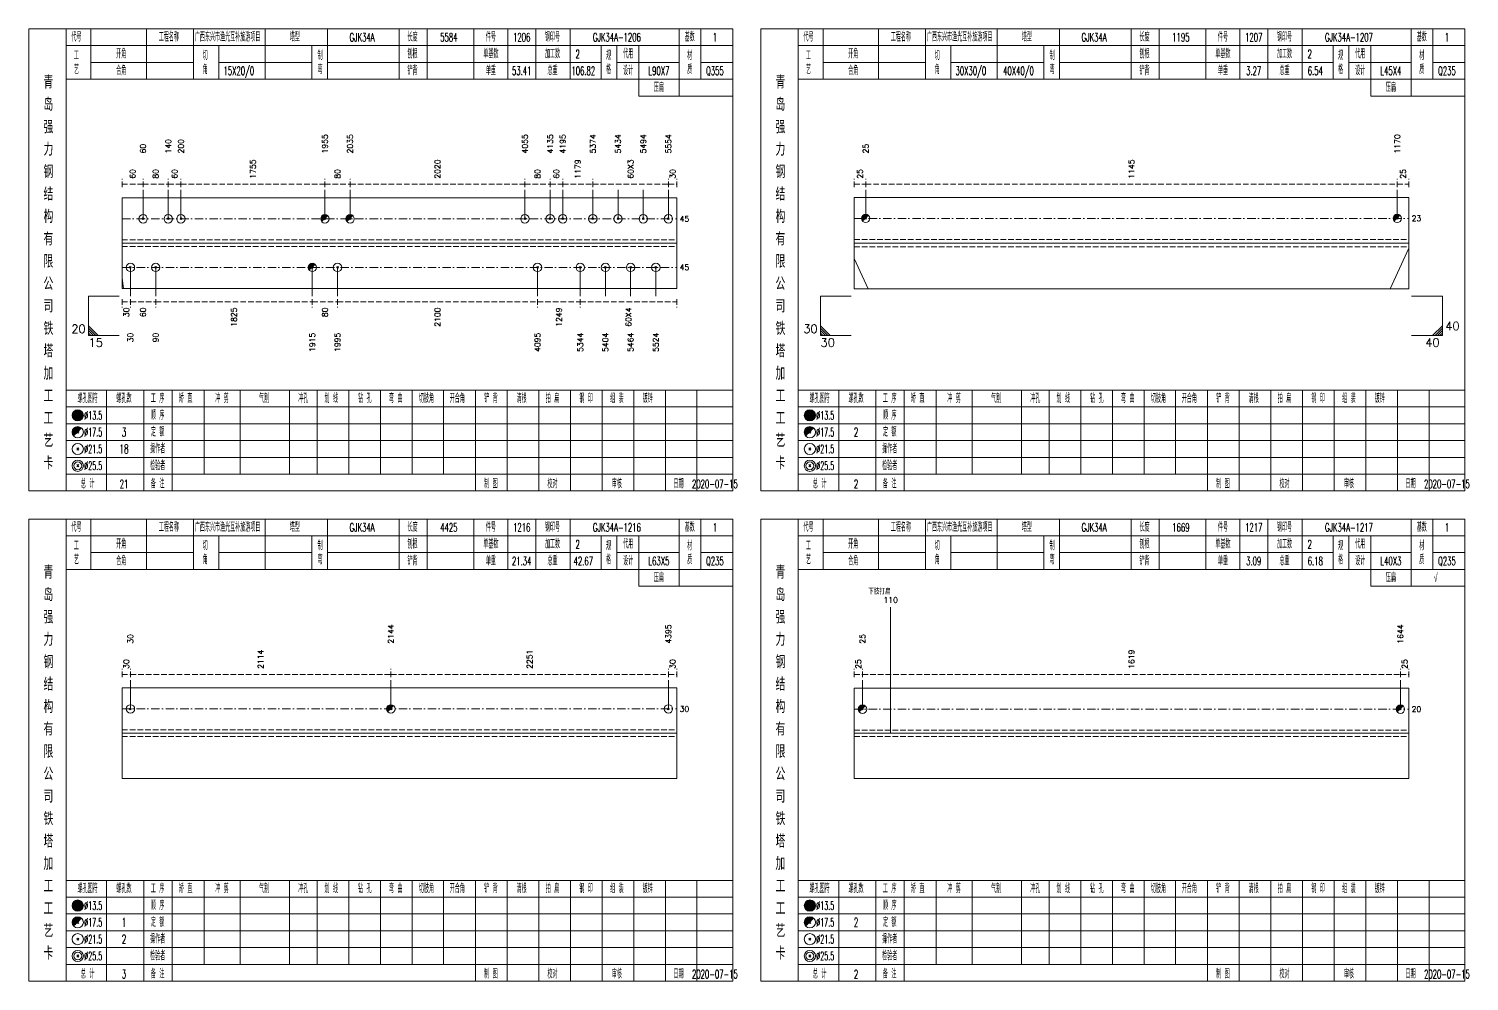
# Model space of a CAD drawing. Extents: x 0 to 2606, y -377 to 6479.
# Drawn here: x 2091 to 2606, y 1225 to 1565 of the extents above; entities that cross this region are included whole.
import ezdxf
from ezdxf.enums import TextEntityAlignment as Align

# ---------------------------------------------------------------- set-up
doc = ezdxf.new("R2010")
doc.units = 0
doc.header["$MEASUREMENT"] = 0
doc.linetypes.add('一点画线', pattern=[5.2, 3, -1, 0.2, -1])
doc.linetypes.add('虚线', pattern=[2.75, 2, -0.75])
doc.layers.get('0').update_dxf_attribs({"linetype": 'CONTINUOUS', "lineweight": 25})
for name, color, linetype, lineweight in [('1', 7, 'CONTINUOUS', 25), ('2', 7, 'CONTINUOUS', 25), ('4', 7, 'CONTINUOUS', 25)]:
    doc.layers.add(name, color=color, linetype=linetype, lineweight=lineweight)
doc.styles.get("Standard").update_dxf_attribs({"font": 'simplex.shx', "width": 0.7, "height": 3, "bigfont": 'gbhzfs.shx'})

msp = doc.modelspace()

# ---------------------------------------------------------------- linework, layer by layer
at = {"color": 8, "linetype": '虚线', "lineweight": 9}
for p, q in [((2124.5, 1508.5), (2124.5, 1511.5)), ((2124.5, 1509.5), (2132, 1509.5)), ((2132, 1508.5), (2132, 1511.5)), ((2132, 1508.5), (2132, 1511.5)), ((2132, 1509.5), (2141, 1509.5)), ((2141, 1508.5), (2141, 1511.5)), ((2141, 1508.5), (2141, 1511.5)), ((2141, 1509.5), (2145.5, 1509.5)), ((2145.5, 1508.5), (2145.5, 1511.5)), ((2145.5, 1508.5), (2145.5, 1511.5)), ((2145.5, 1509.5), (2196.94, 1509.5)), ((2196.94, 1508.5), (2196.94, 1511.5)), ((2196.94, 1508.5), (2196.94, 1511.5)), ((2196.94, 1509.5), (2205.94, 1509.5)), ((2205.94, 1508.5), (2205.94, 1511.5)), ((2205.94, 1508.5), (2205.94, 1511.5)), ((2205.94, 1509.5), (2268.36, 1509.5)), ((2268.36, 1508.5), (2268.36, 1511.5)), ((2268.36, 1508.5), (2268.36, 1511.5)), ((2268.36, 1509.5), (2277.36, 1509.5)), ((2277.36, 1508.5), (2277.36, 1511.5)), ((2277.36, 1508.5), (2277.36, 1511.5)), ((2277.36, 1509.5), (2281.86, 1509.5)), ((2281.86, 1508.5), (2281.86, 1511.5)), ((2281.86, 1508.5), (2281.86, 1511.5)), ((2281.86, 1509.5), (2292.6, 1509.5)), ((2292.6, 1508.5), (2292.6, 1511.5)), ((2292.6, 1508.5), (2292.6, 1511.5)), ((2292.6, 1509.5), (2319.6, 1509.5)), ((2319.6, 1508.5), (2319.6, 1511.5)), ((2319.6, 1508.5), (2319.6, 1511.5)), ((2319.6, 1509.5), (2322.6, 1509.5)), ((2322.6, 1508.5), (2322.6, 1511.5)), ((2385.9, 1508.5), (2385.9, 1511.5)), ((2385.9, 1509.5), (2390.04, 1509.5)), ((2390.04, 1508.5), (2390.04, 1511.5)), ((2390.04, 1508.5), (2390.04, 1511.5)), ((2390.04, 1509.5), (2579.86, 1509.5)), ((2579.86, 1508.5), (2579.86, 1511.5)), ((2579.86, 1508.5), (2579.86, 1511.5)), ((2579.86, 1509.5), (2584, 1509.5)), ((2584, 1508.5), (2584, 1511.5)), ((2124.5, 1468.5), (2124.5, 1465.5)), ((2124.5, 1467.5), (2127.5, 1467.5)), ((2127.5, 1468.5), (2127.5, 1465.5)), ((2127.5, 1468.5), (2127.5, 1465.5)), ((2127.5, 1467.5), (2136.5, 1467.5)), ((2136.5, 1468.5), (2136.5, 1465.5)), ((2136.5, 1468.5), (2136.5, 1465.5)), ((2136.5, 1467.5), (2192.44, 1467.5)), ((2192.44, 1468.5), (2192.44, 1465.5)), ((2192.44, 1468.5), (2192.44, 1465.5)), ((2192.44, 1467.5), (2201.44, 1467.5)), ((2201.44, 1468.5), (2201.44, 1465.5)), ((2201.44, 1468.5), (2201.44, 1465.5)), ((2201.44, 1467.5), (2272.86, 1467.5)), ((2272.86, 1468.5), (2272.86, 1465.5)), ((2272.86, 1468.5), (2272.86, 1465.5)), ((2272.86, 1467.5), (2288.1, 1467.5)), ((2288.1, 1468.5), (2288.1, 1465.5)), ((2288.1, 1468.5), (2288.1, 1465.5)), ((2288.1, 1467.5), (2322.6, 1467.5)), ((2322.6, 1468.5), (2322.6, 1465.5)), ((2124.5, 1333.5), (2124.5, 1336.5)), ((2124.5, 1334.5), (2127.5, 1334.5)), ((2127.5, 1333.5), (2127.5, 1336.5)), ((2127.5, 1333.5), (2127.5, 1336.5)), ((2127.5, 1334.5), (2220.48, 1334.5)), ((2220.48, 1333.5), (2220.48, 1336.5)), ((2220.48, 1333.5), (2220.48, 1336.5)), ((2220.48, 1334.5), (2319.6, 1334.5)), ((2319.6, 1333.5), (2319.6, 1336.5)), ((2319.6, 1333.5), (2319.6, 1336.5)), ((2319.6, 1334.5), (2322.6, 1334.5)), ((2322.6, 1333.5), (2322.6, 1336.5)), ((2385.9, 1333.5), (2385.9, 1336.5)), ((2385.9, 1334.5), (2388.9, 1334.5)), ((2388.9, 1333.5), (2388.9, 1336.5)), ((2388.9, 1333.5), (2388.9, 1336.5)), ((2388.9, 1334.5), (2581, 1334.5)), ((2581, 1333.5), (2581, 1336.5)), ((2581, 1333.5), (2581, 1336.5)), ((2581, 1334.5), (2584, 1334.5)), ((2584, 1333.5), (2584, 1336.5))]:
    msp.add_line(p, q, dxfattribs=at)
at = {"color": 7, "linetype": 'Continuous', "lineweight": 13}
for p, q in [((2132, 1497.17), (2132, 1507.5)), ((2141, 1497.17), (2141, 1507.5)), ((2145.5, 1497.17), (2145.5, 1507.5)), ((2196.94, 1497.17), (2196.94, 1507.5)), ((2205.94, 1497.17), (2205.94, 1507.5)), ((2268.36, 1497.17), (2268.36, 1507.5)), ((2277.36, 1497.17), (2277.36, 1507.5)), ((2281.86, 1497.17), (2281.86, 1507.5)), ((2292.6, 1497.17), (2292.6, 1507.5)), ((2301.6, 1497.17), (2301.6, 1507.5)), ((2310.6, 1497.17), (2310.6, 1507.5)), ((2319.6, 1497.17), (2319.6, 1507.5)), ((2390.04, 1497.33), (2390.04, 1507.5)), ((2579.86, 1497.33), (2579.86, 1507.5)), ((2131.7, 1496.87), (2132.3, 1497.47)), ((2132.3, 1496.87), (2131.7, 1497.47)), ((2140.7, 1496.87), (2141.3, 1497.47)), ((2141.3, 1496.87), (2140.7, 1497.47)), ((2145.2, 1496.87), (2145.8, 1497.47)), ((2145.8, 1496.87), (2145.2, 1497.47)), ((2268.06, 1496.87), (2268.66, 1497.47)), ((2268.66, 1496.87), (2268.06, 1497.47)), ((2277.06, 1496.87), (2277.66, 1497.47)), ((2277.66, 1496.87), (2277.06, 1497.47)), ((2281.56, 1496.87), (2282.16, 1497.47)), ((2282.16, 1496.87), (2281.56, 1497.47)), ((2292.3, 1496.87), (2292.9, 1497.47)), ((2292.9, 1496.87), (2292.3, 1497.47)), ((2301.3, 1496.87), (2301.9, 1497.47)), ((2301.9, 1496.87), (2301.3, 1497.47)), ((2310.3, 1496.87), (2310.9, 1497.47)), ((2310.9, 1496.87), (2310.3, 1497.47)), ((2319.3, 1496.87), (2319.9, 1497.47)), ((2319.9, 1496.87), (2319.3, 1497.47)), ((2584, 1486.69), (2577.37, 1472.17)), ((2385.9, 1483.06), (2390.87, 1472.17)), ((2127.5, 1479.83), (2127.5, 1469.5)), ((2136.5, 1479.83), (2136.5, 1469.5)), ((2192.44, 1479.83), (2192.44, 1469.5)), ((2201.44, 1479.83), (2201.44, 1469.5)), ((2272.86, 1479.83), (2272.86, 1469.5)), ((2288.1, 1479.83), (2288.1, 1469.5)), ((2297.1, 1479.83), (2297.1, 1469.5)), ((2306.1, 1479.83), (2306.1, 1469.5)), ((2315.1, 1479.83), (2315.1, 1469.5)), ((2124.5, 1475.93), (2125.03, 1472.33)), ((2112.5, 1469.5), (2123.5, 1469.5)), ((2112.5, 1469.5), (2112.5, 1455.5)), ((2373.9, 1469.5), (2384.9, 1469.5)), ((2373.9, 1469.5), (2373.9, 1455.5)), ((2596, 1469.5), (2585, 1469.5)), ((2596, 1469.5), (2596, 1455.5)), ((2116, 1455.5), (2112.5, 1459)), ((2115.12, 1455.5), (2112.5, 1458.12)), ((2114.25, 1455.5), (2112.5, 1457.25)), ((2113.38, 1455.5), (2112.5, 1456.38)), ((2377.4, 1455.5), (2373.9, 1459)), ((2376.53, 1455.5), (2373.9, 1458.12)), ((2375.65, 1455.5), (2373.9, 1457.25)), ((2374.78, 1455.5), (2373.9, 1456.38)), ((2592.5, 1455.5), (2596, 1459)), ((2593.38, 1455.5), (2596, 1458.12)), ((2594.25, 1455.5), (2596, 1457.25)), ((2595.12, 1455.5), (2596, 1456.38)), ((2112.5, 1455.5), (2123.5, 1455.5)), ((2373.9, 1455.5), (2384.9, 1455.5)), ((2596, 1455.5), (2585, 1455.5)), ((2127.5, 1322.19), (2127.5, 1332.5)), ((2220.48, 1322.19), (2220.48, 1332.5)), ((2319.6, 1322.19), (2319.6, 1332.5)), ((2388.9, 1322.12), (2388.9, 1332.5)), ((2581, 1322.12), (2581, 1332.5)), ((2127.2, 1321.89), (2127.8, 1322.49)), ((2127.8, 1321.89), (2127.2, 1322.49)), ((2319.3, 1321.89), (2319.9, 1322.49)), ((2319.9, 1321.89), (2319.3, 1322.49))]:
    msp.add_line(p, q, dxfattribs=at)
at = {"color": 7, "linetype": 'Continuous', "lineweight": 18}
for p, q in [((2124.5, 1504.67), (2124.5, 1472.33)), ((2124.5, 1504.67), (2322.6, 1504.67)), ((2322.6, 1504.67), (2322.6, 1472.33)), ((2385.9, 1504.83), (2385.9, 1472.17)), ((2385.9, 1504.83), (2584, 1504.83)), ((2584, 1504.83), (2584, 1472.17)), ((2124.5, 1488.5), (2322.6, 1488.5)), ((2385.9, 1488.5), (2584, 1488.5)), ((2124.5, 1329.69), (2124.5, 1297.31)), ((2124.5, 1329.69), (2322.6, 1329.69)), ((2322.6, 1329.69), (2322.6, 1297.31)), ((2385.9, 1329.62), (2385.9, 1297.38)), ((2385.9, 1329.62), (2584, 1329.62)), ((2584, 1329.62), (2584, 1297.38)), ((2124.5, 1313.5), (2322.6, 1313.5)), ((2385.9, 1313.5), (2584, 1313.5))]:
    msp.add_line(p, q, dxfattribs=at)
at = {"color": 3, "linetype": '一点画线', "lineweight": 13}
for p, q in [((2124.5, 1497.17), (2322.6, 1497.17)), ((2385.9, 1497.33), (2584, 1497.33)), ((2124.5, 1479.83), (2322.6, 1479.83)), ((2124.5, 1322.19), (2322.6, 1322.19)), ((2385.9, 1322.12), (2584, 1322.12))]:
    msp.add_line(p, q, dxfattribs=at)
at = {"color": 7, "linetype": 'Continuous', "lineweight": 0}
for p, q in [((2196.64, 1496.87), (2197.24, 1497.47)), ((2196.64, 1497.47), (2197.24, 1496.87)), ((2205.64, 1496.87), (2206.24, 1497.47)), ((2205.64, 1497.47), (2206.24, 1496.87)), ((2389.74, 1497.03), (2390.34, 1497.63)), ((2389.74, 1497.63), (2390.34, 1497.03)), ((2579.56, 1497.03), (2580.16, 1497.63)), ((2579.56, 1497.63), (2580.16, 1497.03)), ((2220.18, 1321.89), (2220.78, 1322.49)), ((2220.18, 1322.49), (2220.78, 1321.89)), ((2388.6, 1321.83), (2389.2, 1322.42)), ((2388.6, 1322.42), (2389.2, 1321.83)), ((2580.7, 1321.83), (2581.3, 1322.42)), ((2580.7, 1322.42), (2581.3, 1321.83))]:
    msp.add_line(p, q, dxfattribs=at)
at = {"color": 1, "linetype": '虚线', "lineweight": 18}
for p, q in [((2124.5, 1489.67), (2322.6, 1489.67)), ((2124.5, 1487.33), (2322.6, 1487.33)), ((2385.9, 1489.83), (2584, 1489.83)), ((2385.9, 1487.17), (2584, 1487.17)), ((2124.5, 1314.69), (2322.6, 1314.69)), ((2124.5, 1312.31), (2322.6, 1312.31)), ((2385.9, 1314.62), (2584, 1314.62)), ((2385.9, 1312.38), (2584, 1312.38))]:
    msp.add_line(p, q, dxfattribs=at)
at = {"color": 7, "linetype": 'Continuous', "lineweight": 13}
for centre in [(2132, 1497.17), (2141, 1497.17), (2145.5, 1497.17), (2196.94, 1497.17), (2205.94, 1497.17), (2268.36, 1497.17), (2277.36, 1497.17), (2281.86, 1497.17), (2292.6, 1497.17), (2301.6, 1497.17), (2310.6, 1497.17), (2319.6, 1497.17), (2390.04, 1497.33), (2579.86, 1497.33), (2127.5, 1322.19), (2220.48, 1322.19), (2319.6, 1322.19), (2388.9, 1322.12), (2581, 1322.12)]:
    msp.add_circle(centre, 1.5, dxfattribs=at)
for centre, radius in [((2196.94, 1497.17), 1.35), ((2196.94, 1497.17), 1.2), ((2196.94, 1497.17), 1.05), ((2196.94, 1497.17), 0.9), ((2196.94, 1497.17), 0.75), ((2196.94, 1497.17), 0.6), ((2196.94, 1497.17), 0.45), ((2196.94, 1497.17), 0.3), ((2196.94, 1497.17), 0.15), ((2205.94, 1497.17), 1.35), ((2205.94, 1497.17), 1.2), ((2205.94, 1497.17), 1.05), ((2205.94, 1497.17), 0.9), ((2205.94, 1497.17), 0.75), ((2205.94, 1497.17), 0.6), ((2205.94, 1497.17), 0.45), ((2205.94, 1497.17), 0.3), ((2205.94, 1497.17), 0.15), ((2390.04, 1497.33), 1.35), ((2390.04, 1497.33), 1.2), ((2390.04, 1497.33), 1.05), ((2390.04, 1497.33), 0.9), ((2390.04, 1497.33), 0.75), ((2390.04, 1497.33), 0.6), ((2390.04, 1497.33), 0.45), ((2390.04, 1497.33), 0.3), ((2390.04, 1497.33), 0.15), ((2579.86, 1497.33), 1.35), ((2579.86, 1497.33), 1.2), ((2579.86, 1497.33), 1.05), ((2579.86, 1497.33), 0.9), ((2579.86, 1497.33), 0.75), ((2579.86, 1497.33), 0.6), ((2579.86, 1497.33), 0.45), ((2579.86, 1497.33), 0.3), ((2579.86, 1497.33), 0.15), ((2220.48, 1322.19), 1.35), ((2220.48, 1322.19), 1.2), ((2220.48, 1322.19), 1.05), ((2220.48, 1322.19), 0.9), ((2220.48, 1322.19), 0.75), ((2220.48, 1322.19), 0.6), ((2220.48, 1322.19), 0.45), ((2220.48, 1322.19), 0.3), ((2220.48, 1322.19), 0.15), ((2388.9, 1322.12), 1.35), ((2388.9, 1322.12), 1.2), ((2388.9, 1322.12), 1.05), ((2388.9, 1322.12), 0.9), ((2388.9, 1322.12), 0.75), ((2388.9, 1322.12), 0.6), ((2388.9, 1322.12), 0.45), ((2388.9, 1322.12), 0.3), ((2388.9, 1322.12), 0.15), ((2581, 1322.12), 1.35), ((2581, 1322.12), 1.2), ((2581, 1322.12), 1.05), ((2581, 1322.12), 0.9), ((2581, 1322.12), 0.75), ((2581, 1322.12), 0.6), ((2581, 1322.12), 0.45), ((2581, 1322.12), 0.3), ((2581, 1322.12), 0.15)]:
    msp.add_arc(centre, radius, 45, 225, dxfattribs=at)
at = {"layer": '1', "color": 7, "linetype": 'Continuous', "lineweight": 13}
for p, q in [((2127.2, 1479.53), (2127.8, 1480.13)), ((2127.8, 1479.53), (2127.2, 1480.13)), ((2136.2, 1479.53), (2136.8, 1480.13)), ((2136.8, 1479.53), (2136.2, 1480.13)), ((2201.14, 1479.53), (2201.74, 1480.13)), ((2201.74, 1479.53), (2201.14, 1480.13)), ((2272.56, 1479.53), (2273.16, 1480.13)), ((2273.16, 1479.53), (2272.56, 1480.13)), ((2287.8, 1479.53), (2288.4, 1480.13)), ((2288.4, 1479.53), (2287.8, 1480.13)), ((2296.8, 1479.53), (2297.4, 1480.13)), ((2297.4, 1479.53), (2296.8, 1480.13)), ((2305.8, 1479.53), (2306.4, 1480.13)), ((2306.4, 1479.53), (2305.8, 1480.13)), ((2314.8, 1479.53), (2315.4, 1480.13)), ((2315.4, 1479.53), (2314.8, 1480.13))]:
    msp.add_line(p, q, dxfattribs=at)
at = {"layer": '1', "color": 7, "linetype": 'Continuous', "lineweight": 0}
for p, q in [((2192.14, 1479.53), (2192.74, 1480.13)), ((2192.14, 1480.13), (2192.74, 1479.53))]:
    msp.add_line(p, q, dxfattribs=at)
at = {"layer": '1', "color": 7, "linetype": 'Continuous', "lineweight": 18}
for p, q in [((2124.5, 1472.33), (2322.6, 1472.33)), ((2385.9, 1472.17), (2584, 1472.17)), ((2124.5, 1297.31), (2322.6, 1297.31)), ((2385.9, 1297.38), (2584, 1297.38))]:
    msp.add_line(p, q, dxfattribs=at)
at = {"layer": '1', "color": 7, "linetype": 'Continuous', "lineweight": 13}
for centre in [(2127.5, 1479.83), (2136.5, 1479.83), (2192.44, 1479.83), (2201.44, 1479.83), (2272.86, 1479.83), (2288.1, 1479.83), (2297.1, 1479.83), (2306.1, 1479.83), (2315.1, 1479.83)]:
    msp.add_circle(centre, 1.5, dxfattribs=at)
for radius in [1.35, 1.2, 1.05, 0.9, 0.75, 0.6, 0.45, 0.3, 0.15]:
    msp.add_arc((2192.44, 1479.83), radius, 45, 225, dxfattribs=at)
at = {"layer": '2', "color": 7, "linetype": 'Continuous', "lineweight": 13}
msp.add_line((2398.96, 1313.5), (2398.96, 1358.5), dxfattribs=at)
at = {"layer": '4', "color": 1, "linetype": 'Continuous', "lineweight": 18}
for p, q in [((2104.5, 1400), (2104.5, 1565)), ((2113.4, 1547), (2113.4, 1565)), ((2133.2, 1547), (2133.2, 1565)), ((2150, 1547), (2150, 1565)), ((2175.6, 1547), (2175.6, 1565)), ((2197.9, 1547), (2197.9, 1565)), ((2223.4, 1547), (2223.4, 1565)), ((2233.4, 1547), (2233.4, 1565)), ((2250.1, 1547), (2250.1, 1565)), ((2262.3, 1547), (2262.3, 1565)), ((2272.3, 1547), (2272.3, 1565)), ((2284.5, 1547), (2284.5, 1565)), ((2323.4, 1541), (2323.4, 1565)), ((2331.2, 1547), (2331.2, 1565)), ((2365.9, 1400), (2365.9, 1565)), ((2374.8, 1547), (2374.8, 1565)), ((2394.6, 1547), (2394.6, 1565)), ((2411.4, 1547), (2411.4, 1565)), ((2437, 1547), (2437, 1565)), ((2459.3, 1547), (2459.3, 1565)), ((2484.8, 1547), (2484.8, 1565)), ((2494.8, 1547), (2494.8, 1565)), ((2511.5, 1547), (2511.5, 1565)), ((2523.7, 1547), (2523.7, 1565)), ((2533.7, 1547), (2533.7, 1565)), ((2545.9, 1547), (2545.9, 1565)), ((2584.8, 1541), (2584.8, 1565)), ((2592.6, 1547), (2592.6, 1565)), ((2104.5, 1559), (2342.6, 1559)), ((2159, 1547), (2159, 1559)), ((2192.3, 1547), (2192.3, 1559)), ((2295.6, 1547), (2295.6, 1559)), ((2301.2, 1547), (2301.2, 1559)), ((2309, 1541), (2309, 1559)), ((2365.9, 1559), (2604, 1559)), ((2420.4, 1547), (2420.4, 1559)), ((2453.7, 1547), (2453.7, 1559)), ((2557, 1547), (2557, 1559)), ((2562.6, 1547), (2562.6, 1559)), ((2570.4, 1541), (2570.4, 1559)), ((2113.4, 1553), (2150, 1553)), ((2159, 1553), (2192.3, 1553)), ((2197.9, 1553), (2295.6, 1553)), ((2301.2, 1553), (2323.4, 1553)), ((2331.2, 1553), (2342.6, 1553)), ((2374.8, 1553), (2411.4, 1553)), ((2420.4, 1553), (2453.7, 1553)), ((2459.3, 1553), (2557, 1553)), ((2562.6, 1553), (2584.8, 1553)), ((2592.6, 1553), (2604, 1553)), ((2104.5, 1547), (2342.6, 1547)), ((2365.9, 1547), (2604, 1547)), ((2309, 1541), (2342.6, 1541)), ((2570.4, 1541), (2604, 1541)), ((2104.5, 1436), (2342.6, 1436)), ((2119, 1400), (2119, 1436)), ((2132.3, 1400), (2132.3, 1436)), ((2142.4, 1400), (2142.4, 1436)), ((2153.8, 1406), (2153.8, 1436)), ((2166.7, 1406), (2166.7, 1436)), ((2184.3, 1406), (2184.3, 1436)), ((2194.2, 1406), (2194.2, 1436)), ((2205.5, 1406), (2205.5, 1436)), ((2216.8, 1406), (2216.8, 1436)), ((2228.1, 1406), (2228.1, 1436)), ((2239.3, 1406), (2239.3, 1436)), ((2250.7, 1406), (2250.7, 1436)), ((2262, 1406), (2262, 1436)), ((2273.3, 1406), (2273.3, 1436)), ((2284.6, 1406), (2284.6, 1436)), ((2295.9, 1406), (2295.9, 1436)), ((2307.2, 1406), (2307.2, 1436)), ((2318.5, 1406), (2318.5, 1436)), ((2329.8, 1406), (2329.8, 1436)), ((2365.9, 1436), (2604, 1436)), ((2380.4, 1400), (2380.4, 1436)), ((2393.7, 1400), (2393.7, 1436)), ((2403.8, 1400), (2403.8, 1436)), ((2415.2, 1406), (2415.2, 1436)), ((2428.1, 1406), (2428.1, 1436)), ((2445.7, 1406), (2445.7, 1436)), ((2455.6, 1406), (2455.6, 1436)), ((2466.9, 1406), (2466.9, 1436)), ((2478.2, 1406), (2478.2, 1436)), ((2489.5, 1406), (2489.5, 1436)), ((2500.7, 1406), (2500.7, 1436)), ((2512.1, 1406), (2512.1, 1436)), ((2523.4, 1406), (2523.4, 1436)), ((2534.7, 1406), (2534.7, 1436)), ((2546, 1406), (2546, 1436)), ((2557.3, 1406), (2557.3, 1436)), ((2568.6, 1406), (2568.6, 1436)), ((2579.9, 1406), (2579.9, 1436)), ((2591.2, 1406), (2591.2, 1436)), ((2104.5, 1430), (2342.6, 1430)), ((2365.9, 1430), (2604, 1430)), ((2104.5, 1424), (2342.6, 1424)), ((2365.9, 1424), (2604, 1424)), ((2104.5, 1418), (2342.6, 1418)), ((2365.9, 1418), (2604, 1418)), ((2104.5, 1412), (2342.6, 1412)), ((2365.9, 1412), (2604, 1412)), ((2104.5, 1406), (2342.6, 1406)), ((2250.7, 1400), (2250.7, 1406)), ((2262, 1400), (2262, 1406)), ((2273.3, 1400), (2273.3, 1406)), ((2284.6, 1400), (2284.6, 1406)), ((2295.9, 1400), (2295.9, 1406)), ((2307.2, 1400), (2307.2, 1406)), ((2318.5, 1400), (2318.5, 1406)), ((2329.8, 1400), (2329.8, 1406)), ((2365.9, 1406), (2604, 1406)), ((2512.1, 1400), (2512.1, 1406)), ((2523.4, 1400), (2523.4, 1406)), ((2534.7, 1400), (2534.7, 1406)), ((2546, 1400), (2546, 1406)), ((2557.3, 1400), (2557.3, 1406)), ((2568.6, 1400), (2568.6, 1406)), ((2579.9, 1400), (2579.9, 1406)), ((2591.2, 1400), (2591.2, 1406)), ((2104.5, 1225), (2104.5, 1390)), ((2113.4, 1372), (2113.4, 1390)), ((2133.2, 1372), (2133.2, 1390)), ((2150, 1372), (2150, 1390)), ((2175.6, 1372), (2175.6, 1390)), ((2197.9, 1372), (2197.9, 1390)), ((2223.4, 1372), (2223.4, 1390)), ((2233.4, 1372), (2233.4, 1390)), ((2250.1, 1372), (2250.1, 1390)), ((2262.3, 1372), (2262.3, 1390)), ((2272.3, 1372), (2272.3, 1390)), ((2284.5, 1372), (2284.5, 1390)), ((2323.4, 1366), (2323.4, 1390)), ((2331.2, 1372), (2331.2, 1390)), ((2365.9, 1225), (2365.9, 1390)), ((2374.8, 1372), (2374.8, 1390)), ((2394.6, 1372), (2394.6, 1390)), ((2411.4, 1372), (2411.4, 1390)), ((2437, 1372), (2437, 1390)), ((2459.3, 1372), (2459.3, 1390)), ((2484.8, 1372), (2484.8, 1390)), ((2494.8, 1372), (2494.8, 1390)), ((2511.5, 1372), (2511.5, 1390)), ((2523.7, 1372), (2523.7, 1390)), ((2533.7, 1372), (2533.7, 1390)), ((2545.9, 1372), (2545.9, 1390)), ((2584.8, 1366), (2584.8, 1390)), ((2592.6, 1372), (2592.6, 1390)), ((2104.5, 1384), (2342.6, 1384)), ((2159, 1372), (2159, 1384)), ((2192.3, 1372), (2192.3, 1384)), ((2295.6, 1372), (2295.6, 1384)), ((2301.2, 1372), (2301.2, 1384)), ((2309, 1366), (2309, 1384)), ((2365.9, 1384), (2604, 1384)), ((2420.4, 1372), (2420.4, 1384)), ((2453.7, 1372), (2453.7, 1384)), ((2557, 1372), (2557, 1384)), ((2562.6, 1372), (2562.6, 1384)), ((2570.4, 1366), (2570.4, 1384)), ((2113.4, 1378), (2150, 1378)), ((2159, 1378), (2192.3, 1378)), ((2197.9, 1378), (2295.6, 1378)), ((2301.2, 1378), (2323.4, 1378)), ((2331.2, 1378), (2342.6, 1378)), ((2374.8, 1378), (2411.4, 1378)), ((2420.4, 1378), (2453.7, 1378)), ((2459.3, 1378), (2557, 1378)), ((2562.6, 1378), (2584.8, 1378)), ((2592.6, 1378), (2604, 1378)), ((2104.5, 1372), (2342.6, 1372)), ((2365.9, 1372), (2604, 1372)), ((2309, 1366), (2342.6, 1366)), ((2570.4, 1366), (2604, 1366)), ((2104.5, 1261), (2342.6, 1261)), ((2119, 1225), (2119, 1261)), ((2132.3, 1225), (2132.3, 1261)), ((2142.4, 1225), (2142.4, 1261)), ((2153.8, 1231), (2153.8, 1261)), ((2166.7, 1231), (2166.7, 1261)), ((2184.3, 1231), (2184.3, 1261)), ((2194.2, 1231), (2194.2, 1261)), ((2205.5, 1231), (2205.5, 1261)), ((2216.8, 1231), (2216.8, 1261)), ((2228.1, 1231), (2228.1, 1261)), ((2239.3, 1231), (2239.3, 1261)), ((2250.7, 1231), (2250.7, 1261)), ((2262, 1231), (2262, 1261)), ((2273.3, 1231), (2273.3, 1261)), ((2284.6, 1231), (2284.6, 1261)), ((2295.9, 1231), (2295.9, 1261)), ((2307.2, 1231), (2307.2, 1261)), ((2318.5, 1231), (2318.5, 1261)), ((2329.8, 1231), (2329.8, 1261)), ((2365.9, 1261), (2604, 1261)), ((2380.4, 1225), (2380.4, 1261)), ((2393.7, 1225), (2393.7, 1261)), ((2403.8, 1225), (2403.8, 1261)), ((2415.2, 1231), (2415.2, 1261)), ((2428.1, 1231), (2428.1, 1261)), ((2445.7, 1231), (2445.7, 1261)), ((2455.6, 1231), (2455.6, 1261)), ((2466.9, 1231), (2466.9, 1261)), ((2478.2, 1231), (2478.2, 1261)), ((2489.5, 1231), (2489.5, 1261)), ((2500.7, 1231), (2500.7, 1261)), ((2512.1, 1231), (2512.1, 1261)), ((2523.4, 1231), (2523.4, 1261)), ((2534.7, 1231), (2534.7, 1261)), ((2546, 1231), (2546, 1261)), ((2557.3, 1231), (2557.3, 1261)), ((2568.6, 1231), (2568.6, 1261)), ((2579.9, 1231), (2579.9, 1261)), ((2591.2, 1231), (2591.2, 1261)), ((2104.5, 1255), (2342.6, 1255)), ((2365.9, 1255), (2604, 1255)), ((2104.5, 1249), (2342.6, 1249)), ((2365.9, 1249), (2604, 1249)), ((2104.5, 1243), (2342.6, 1243)), ((2365.9, 1243), (2604, 1243)), ((2104.5, 1237), (2342.6, 1237)), ((2365.9, 1237), (2604, 1237)), ((2104.5, 1231), (2342.6, 1231)), ((2250.7, 1225), (2250.7, 1231)), ((2262, 1225), (2262, 1231)), ((2273.3, 1225), (2273.3, 1231)), ((2284.6, 1225), (2284.6, 1231)), ((2295.9, 1225), (2295.9, 1231)), ((2307.2, 1225), (2307.2, 1231)), ((2318.5, 1225), (2318.5, 1231)), ((2329.8, 1225), (2329.8, 1231)), ((2365.9, 1231), (2604, 1231)), ((2512.1, 1225), (2512.1, 1231)), ((2523.4, 1225), (2523.4, 1231)), ((2534.7, 1225), (2534.7, 1231)), ((2546, 1225), (2546, 1231)), ((2557.3, 1225), (2557.3, 1231)), ((2568.6, 1225), (2568.6, 1231)), ((2579.9, 1225), (2579.9, 1231)), ((2591.2, 1225), (2591.2, 1231))]:
    msp.add_line(p, q, dxfattribs=at)
at = {"layer": '4', "color": 7, "linetype": 'Continuous', "lineweight": 13}
for p, q in [((2108.5, 1426.8), (2108.9, 1427.2)), ((2108.9, 1426.8), (2108.5, 1427.2)), ((2369.9, 1426.8), (2370.3, 1427.2)), ((2370.3, 1426.8), (2369.9, 1427.2)), ((2108.3, 1414.6), (2109.1, 1415.4)), ((2109.1, 1414.6), (2108.3, 1415.4)), ((2369.7, 1414.6), (2370.5, 1415.4)), ((2370.5, 1414.6), (2369.7, 1415.4)), ((2108.3, 1408.6), (2109.1, 1409.4)), ((2109.1, 1408.6), (2108.3, 1409.4)), ((2369.7, 1408.6), (2370.5, 1409.4)), ((2370.5, 1408.6), (2369.7, 1409.4)), ((2108.5, 1251.8), (2108.9, 1252.2)), ((2108.9, 1251.8), (2108.5, 1252.2)), ((2369.9, 1251.8), (2370.3, 1252.2)), ((2370.3, 1251.8), (2369.9, 1252.2)), ((2108.3, 1239.6), (2109.1, 1240.4)), ((2109.1, 1239.6), (2108.3, 1240.4)), ((2369.7, 1239.6), (2370.5, 1240.4)), ((2370.5, 1239.6), (2369.7, 1240.4)), ((2108.3, 1233.6), (2109.1, 1234.4)), ((2109.1, 1233.6), (2108.3, 1234.4)), ((2369.7, 1233.6), (2370.5, 1234.4)), ((2370.5, 1233.6), (2369.7, 1234.4))]:
    msp.add_line(p, q, dxfattribs=at)
at = {"layer": '4', "color": 7, "linetype": 'Continuous', "lineweight": 0}
for p, q in [((2108.3, 1420.6), (2109.1, 1421.4)), ((2108.3, 1421.4), (2109.1, 1420.6)), ((2369.7, 1420.6), (2370.5, 1421.4)), ((2369.7, 1421.4), (2370.5, 1420.6)), ((2108.3, 1245.6), (2109.1, 1246.4)), ((2108.3, 1246.4), (2109.1, 1245.6)), ((2369.7, 1245.6), (2370.5, 1246.4)), ((2369.7, 1246.4), (2370.5, 1245.6))]:
    msp.add_line(p, q, dxfattribs=at)
at = {"layer": '4', "color": 1, "linetype": 'Continuous', "lineweight": 18}
for points in [[(2091.2, 1565), (2091.2, 1400), (2342.6, 1400), (2342.6, 1565)], [(2352.6, 1565), (2352.6, 1400), (2604, 1400), (2604, 1565)], [(2091.2, 1390), (2091.2, 1225), (2342.6, 1225), (2342.6, 1390)], [(2352.6, 1390), (2352.6, 1225), (2604, 1225), (2604, 1390)]]:
    msp.add_lwpolyline(points, close=True, dxfattribs=at)
at = {"layer": '4', "color": 7, "linetype": 'Continuous', "lineweight": 13}
for centre, radius in [((2108.7, 1427), 2), ((2108.7, 1427), 1.8), ((2108.7, 1427), 1.6), ((2108.7, 1427), 1.4), ((2108.7, 1427), 1.2), ((2108.7, 1427), 1), ((2108.7, 1427), 0.8), ((2108.7, 1427), 0.6), ((2108.7, 1427), 0.4), ((2108.7, 1427), 0.2), ((2370.1, 1427), 2), ((2370.1, 1427), 1.8), ((2370.1, 1427), 1.6), ((2370.1, 1427), 1.4), ((2370.1, 1427), 1.2), ((2370.1, 1427), 1), ((2370.1, 1427), 0.8), ((2370.1, 1427), 0.6), ((2370.1, 1427), 0.4), ((2370.1, 1427), 0.2), ((2108.7, 1421), 2), ((2370.1, 1421), 2), ((2108.7, 1415), 2), ((2370.1, 1415), 2), ((2108.7, 1409), 2), ((2108.7, 1409), 1.4), ((2370.1, 1409), 2), ((2370.1, 1409), 1.4), ((2108.7, 1252), 2), ((2108.7, 1252), 1.8), ((2108.7, 1252), 1.6), ((2108.7, 1252), 1.4), ((2108.7, 1252), 1.2), ((2108.7, 1252), 1), ((2108.7, 1252), 0.8), ((2108.7, 1252), 0.6), ((2108.7, 1252), 0.4), ((2108.7, 1252), 0.2), ((2370.1, 1252), 2), ((2370.1, 1252), 1.8), ((2370.1, 1252), 1.6), ((2370.1, 1252), 1.4), ((2370.1, 1252), 1.2), ((2370.1, 1252), 1), ((2370.1, 1252), 0.8), ((2370.1, 1252), 0.6), ((2370.1, 1252), 0.4), ((2370.1, 1252), 0.2), ((2108.7, 1246), 2), ((2370.1, 1246), 2), ((2108.7, 1240), 2), ((2370.1, 1240), 2), ((2108.7, 1234), 2), ((2108.7, 1234), 1.4), ((2370.1, 1234), 2), ((2370.1, 1234), 1.4)]:
    msp.add_circle(centre, radius, dxfattribs=at)
for centre, radius in [((2108.7, 1421), 1.8), ((2108.7, 1421), 1.6), ((2108.7, 1421), 1.4), ((2108.7, 1421), 1.2), ((2108.7, 1421), 1), ((2108.7, 1421), 0.8), ((2108.7, 1421), 0.6), ((2108.7, 1421), 0.4), ((2108.7, 1421), 0.2), ((2370.1, 1421), 1.8), ((2370.1, 1421), 1.6), ((2370.1, 1421), 1.4), ((2370.1, 1421), 1.2), ((2370.1, 1421), 1), ((2370.1, 1421), 0.8), ((2370.1, 1421), 0.6), ((2370.1, 1421), 0.4), ((2370.1, 1421), 0.2), ((2108.7, 1246), 1.8), ((2108.7, 1246), 1.6), ((2108.7, 1246), 1.4), ((2108.7, 1246), 1.2), ((2108.7, 1246), 1), ((2108.7, 1246), 0.8), ((2108.7, 1246), 0.6), ((2108.7, 1246), 0.4), ((2108.7, 1246), 0.2), ((2370.1, 1246), 1.8), ((2370.1, 1246), 1.6), ((2370.1, 1246), 1.4), ((2370.1, 1246), 1.2), ((2370.1, 1246), 1), ((2370.1, 1246), 0.8), ((2370.1, 1246), 0.6), ((2370.1, 1246), 0.4), ((2370.1, 1246), 0.2)]:
    msp.add_arc(centre, radius, 45, 225, dxfattribs=at)

# ---------------------------------------------------------------- texts
at = {"color": 7, "linetype": 'Continuous', "lineweight": 13}
for s, p in [('60', (2132, 1520.5)), ('140', (2141, 1520.5)), ('200', (2145.5, 1520.5)), ('1955', (2196.94, 1520.5)), ('2035', (2205.94, 1520.5)), ('4055', (2268.36, 1520.5)), ('4135', (2277.36, 1520.5)), ('4195', (2281.86, 1520.5)), ('5374', (2292.6, 1520.5)), ('5434', (2301.6, 1520.5)), ('5494', (2310.6, 1520.5)), ('5554', (2319.6, 1520.5)), ('25', (2390.04, 1520.5)), ('1170', (2579.86, 1520.5)), ('30', (2127.5, 1345.5)), ('2144', (2220.48, 1345.5)), ('4395', (2319.6, 1345.5)), ('25', (2388.9, 1345.5)), ('1644', (2581, 1345.5))]:
    msp.add_text(s, height=2, rotation=90, dxfattribs=at).set_placement(p, align=Align.MIDDLE_LEFT)
at = {"color": 8, "linetype": 'Continuous', "lineweight": 9}
for s, p in [('1755', (2171.22, 1511.5)), ('2020', (2237.15, 1511.5)), ('1179', (2287.23, 1511.5)), ('60X3', (2306.1, 1511.5)), ('1145', (2484.95, 1511.5)), ('60', (2128.25, 1511.5)), ('80', (2136.5, 1511.5)), ('60', (2143.25, 1511.5)), ('80', (2201.44, 1511.5)), ('80', (2272.86, 1511.5)), ('60', (2279.61, 1511.5)), ('30', (2321.1, 1511.5)), ('25', (2387.97, 1511.5)), ('25', (2581.93, 1511.5)), ('2114', (2173.99, 1336.5)), ('2251', (2270.04, 1336.5)), ('1619', (2484.95, 1336.5)), ('30', (2126, 1336.5)), ('30', (2321.1, 1336.5)), ('25', (2387.4, 1336.5)), ('25', (2582.5, 1336.5))]:
    msp.add_text(s, height=2, rotation=90, dxfattribs=at).set_placement(p, align=Align.MIDDLE_LEFT)
at = {"color": 7, "linetype": 'Continuous', "lineweight": 13}
for s, p in [('45', (2323.6, 1497.17)), ('23', (2585, 1497.33)), ('45', (2323.6, 1479.83)), ('30', (2323.6, 1322.19)), ('20', (2585, 1322.12))]:
    msp.add_text(s, height=2, dxfattribs=at).set_placement(p, align=Align.MIDDLE_LEFT)
at = {"color": 8, "linetype": 'Continuous', "lineweight": 9}
for s, p in [('30', (2126, 1465.5)), ('60', (2132, 1465.5)), ('1825', (2164.47, 1465.5)), ('80', (2196.94, 1465.5)), ('2100', (2237.15, 1465.5)), ('1249', (2280.48, 1465.5)), ('60X4', (2305.35, 1465.5))]:
    msp.add_text(s, height=2, rotation=90, dxfattribs=at).set_placement(p, align=Align.MIDDLE_RIGHT)
at = {"color": 7, "linetype": 'Continuous', "lineweight": 13}
for s, p in [('20', (2111.5, 1455.5)), ('30', (2372.9, 1455.5))]:
    msp.add_text(s, height=3, dxfattribs=at).set_placement(p, align=Align.BOTTOM_RIGHT)
msp.add_text('40', height=3, dxfattribs=at).set_placement((2597, 1456.5), align=Align.BOTTOM_LEFT)
for s, p in [('15', (2112.5, 1454.5)), ('30', (2373.9, 1454.5))]:
    msp.add_text(s, height=3, dxfattribs=at).set_placement(p, align=Align.TOP_LEFT)
msp.add_text('40', height=3, dxfattribs=at).set_placement((2595, 1454.5), align=Align.TOP_RIGHT)
at = {"layer": '1', "color": 7, "linetype": 'Continuous', "lineweight": 13}
for s, p in [('30', (2127.5, 1456.5)), ('90', (2136.5, 1456.5)), ('1915', (2192.44, 1456.5)), ('1995', (2201.44, 1456.5)), ('4095', (2272.86, 1456.5)), ('5344', (2288.1, 1456.5)), ('5404', (2297.1, 1456.5)), ('5464', (2306.1, 1456.5)), ('5524', (2315.1, 1456.5))]:
    msp.add_text(s, height=2, rotation=90, dxfattribs=at).set_placement(p, align=Align.MIDDLE_RIGHT)
at = {"layer": '2', "color": 7, "linetype": 'Continuous', "lineweight": 13}
for s, p in [('下肢打扁', (2394.96, 1362.5)), ('110', (2398.96, 1359.5))]:
    msp.add_text(s, height=2, dxfattribs=at).set_placement(p, align=Align.BOTTOM_CENTER)
at = {"layer": '4', "color": 1, "linetype": 'Continuous', "lineweight": 13}
for s, height, width, p in [('代号', 3, 0.6, (2108.2, 1562)), ('工程名称', 3, 0.6, (2141.2, 1562)), ('广西东兴市渔光互补旅游项目', 3, 0.6, (2162.2, 1562)), ('塔型', 3, 0.6, (2186.2, 1562)), ('长度', 3, 0.6, (2228.2, 1562)), ('件号', 3, 0.6, (2256.2, 1562)), ('钢印号', 3, 0.6, (2278.2, 1562)), ('基数', 3, 0.6, (2327.2, 1562)), ('代号', 3, 0.6, (2369.6, 1562)), ('工程名称', 3, 0.6, (2402.6, 1562)), ('广西东兴市渔光互补旅游项目', 3, 0.6, (2423.6, 1562)), ('塔型', 3, 0.6, (2447.6, 1562)), ('长度', 3, 0.6, (2489.6, 1562)), ('件号', 3, 0.6, (2517.6, 1562)), ('钢印号', 3, 0.6, (2539.6, 1562)), ('基数', 3, 0.6, (2588.6, 1562)), ('GJK34A', 3, 0.6, (2210.2, 1562)), ('5584', 3, 0.6, (2241.2, 1562)), ('1206', 3, 0.6, (2267.2, 1562)), ('GJK34A-1206', 3, 0.6, (2301.2, 1562)), ('1', 3, 0.6, (2336.2, 1562)), ('GJK34A', 3, 0.6, (2471.6, 1562)), ('1195', 3, 0.6, (2502.6, 1562)), ('1207', 3, 0.6, (2528.6, 1562)), ('GJK34A-1207', 3, 0.6, (2562.6, 1562)), ('1', 3, 0.6, (2597.6, 1562)), ('工', 3, 0.6, (2108.2, 1555.4)), ('开角', 3, 0.6, (2124.2, 1556)), ('切', 3, 0.6, (2154.2, 1555.4)), ('制', 3, 0.6, (2195.2, 1555.4)), ('刨根', 3, 0.6, (2228.2, 1556)), ('单基数', 3, 0.6, (2256.2, 1556)), ('加工数', 3, 0.6, (2278.2, 1556)), ('2', 3, 0.6, (2287.2, 1556)), ('规', 3, 0.6, (2298.2, 1555.4)), ('代用', 3, 0.6, (2305.2, 1556)), ('材', 3, 0.6, (2327.2, 1555.4)), ('工', 3, 0.6, (2369.6, 1555.4)), ('开角', 3, 0.6, (2385.6, 1556)), ('切', 3, 0.6, (2415.6, 1555.4)), ('制', 3, 0.6, (2456.6, 1555.4)), ('刨根', 3, 0.6, (2489.6, 1556)), ('单基数', 3, 0.6, (2517.6, 1556)), ('加工数', 3, 0.6, (2539.6, 1556)), ('2', 3, 0.6, (2548.6, 1556)), ('规', 3, 0.6, (2559.6, 1555.4)), ('代用', 3, 0.6, (2566.6, 1556)), ('材', 3, 0.6, (2588.6, 1555.4)), ('青', 4.6, 0.8, (2098.2, 1546)), ('艺', 3, 0.6, (2108.2, 1550.4)), ('合角', 3, 0.6, (2124.2, 1550)), ('角', 3, 0.6, (2154.2, 1550.4)), ('15X20/0', 3, 0.6, (2166.2, 1550)), ('弯', 3, 0.6, (2195.2, 1550.4)), ('铲背', 3, 0.6, (2228.2, 1550)), ('单重', 3, 0.6, (2256.2, 1550)), ('53.41', 3, 0.6, (2267.2, 1550)), ('总重', 3, 0.6, (2278.2, 1550)), ('106.82', 3, 0.6, (2289.2, 1550)), ('格', 3, 0.6, (2298.2, 1550.4)), ('设计', 3, 0.6, (2305.2, 1550)), ('L90X7', 3, 0.6, (2316.2, 1550)), ('质', 3, 0.6, (2327.2, 1550.4)), ('Q355', 3, 0.6, (2336.2, 1550)), ('青', 4.6, 0.8, (2359.6, 1546)), ('艺', 3, 0.6, (2369.6, 1550.4)), ('合角', 3, 0.6, (2385.6, 1550)), ('角', 3, 0.6, (2415.6, 1550.4)), ('30X30/0', 3, 0.6, (2427.6, 1550)), ('40X40/0', 3, 0.6, (2444.6, 1550)), ('弯', 3, 0.6, (2456.6, 1550.4)), ('铲背', 3, 0.6, (2489.6, 1550)), ('单重', 3, 0.6, (2517.6, 1550)), ('3.27', 3, 0.6, (2528.6, 1550)), ('总重', 3, 0.6, (2539.6, 1550)), ('6.54', 3, 0.6, (2550.6, 1550)), ('格', 3, 0.6, (2559.6, 1550.4)), ('设计', 3, 0.6, (2566.6, 1550)), ('L45X4', 3, 0.6, (2577.6, 1550)), ('质', 3, 0.6, (2588.6, 1550.4)), ('Q235', 3, 0.6, (2597.6, 1550)), ('压扁', 3, 0.6, (2316.2, 1544)), ('压扁', 3, 0.6, (2577.6, 1544)), ('岛', 4.6, 0.8, (2098.2, 1538)), ('岛', 4.6, 0.8, (2359.6, 1538)), ('强', 4.6, 0.8, (2098.2, 1530)), ('强', 4.6, 0.8, (2359.6, 1530)), ('力', 4.6, 0.8, (2098.2, 1522)), ('力', 4.6, 0.8, (2359.6, 1522)), ('钢', 4.6, 0.8, (2098.2, 1514)), ('钢', 4.6, 0.8, (2359.6, 1514)), ('结', 4.6, 0.8, (2098.2, 1506)), ('结', 4.6, 0.8, (2359.6, 1506)), ('构', 4.6, 0.8, (2098.2, 1498)), ('构', 4.6, 0.8, (2359.6, 1498)), ('有', 4.6, 0.8, (2098.2, 1490)), ('有', 4.6, 0.8, (2359.6, 1490)), ('限', 4.6, 0.8, (2098.2, 1482)), ('限', 4.6, 0.8, (2359.6, 1482)), ('公', 4.6, 0.8, (2098.2, 1474)), ('公', 4.6, 0.8, (2359.6, 1474)), ('司', 4.6, 0.8, (2098.2, 1466)), ('司', 4.6, 0.8, (2359.6, 1466)), ('铁', 4.6, 0.8, (2098.2, 1458)), ('铁', 4.6, 0.8, (2359.6, 1458)), ('塔', 4.6, 0.8, (2098.2, 1450)), ('塔', 4.6, 0.8, (2359.6, 1450)), ('加', 4.6, 0.8, (2098.2, 1442)), ('加', 4.6, 0.8, (2359.6, 1442)), ('工', 4.6, 0.8, (2098.2, 1434)), ('工', 4.6, 0.8, (2359.6, 1434)), ('螺孔图符', 3, 0.6, (2112.2, 1433)), ('螺孔数', 3, 0.6, (2125.2, 1433)), ('工 序', 3, 0.6, (2137.2, 1433)), ('矫 直', 3, 0.6, (2147.2, 1433)), ('冲 剪', 3, 0.6, (2160.2, 1433)), ('气割', 3, 0.6, (2175.2, 1433)), ('冲孔', 3, 0.6, (2189.2, 1433)), ('划 线', 3, 0.6, (2199.2, 1433)), ('钻 孔', 3, 0.6, (2211.2, 1433)), ('弯 曲', 3, 0.6, (2222.2, 1433)), ('切肢角', 3, 0.6, (2233.2, 1433)), ('开合角', 3, 0.6, (2244.2, 1433)), ('铲 背', 3, 0.6, (2256.2, 1433)), ('清根', 3, 0.6, (2267.2, 1433)), ('拍 扁', 3, 0.6, (2278.2, 1433)), ('钢 印', 3, 0.6, (2290.2, 1433)), ('组 装', 3, 0.6, (2301.2, 1433)), ('镀锌', 3, 0.6, (2312.2, 1433)), ('螺孔图符', 3, 0.6, (2373.6, 1433)), ('螺孔数', 3, 0.6, (2386.6, 1433)), ('工 序', 3, 0.6, (2398.6, 1433)), ('矫 直', 3, 0.6, (2408.6, 1433)), ('冲 剪', 3, 0.6, (2421.6, 1433)), ('气割', 3, 0.6, (2436.6, 1433)), ('冲孔', 3, 0.6, (2450.6, 1433)), ('划 线', 3, 0.6, (2460.6, 1433)), ('钻 孔', 3, 0.6, (2472.6, 1433)), ('弯 曲', 3, 0.6, (2483.6, 1433)), ('切肢角', 3, 0.6, (2494.6, 1433)), ('开合角', 3, 0.6, (2505.6, 1433)), ('铲 背', 3, 0.6, (2517.6, 1433)), ('清根', 3, 0.6, (2528.6, 1433)), ('拍 扁', 3, 0.6, (2539.6, 1433)), ('钢 印', 3, 0.6, (2551.6, 1433)), ('组 装', 3, 0.6, (2562.6, 1433)), ('镀锌', 3, 0.6, (2573.6, 1433)), ('工', 4.6, 0.8, (2098.2, 1426)), ('%%C13.5', 3, 0.5, (2114.2, 1427)), ('顺 序', 3, 0.6, (2137.2, 1427)), ('工', 4.6, 0.8, (2359.6, 1426)), ('%%C13.5', 3, 0.5, (2375.6, 1427)), ('顺 序', 3, 0.6, (2398.6, 1427)), ('艺', 4.6, 0.8, (2098.2, 1418)), ('%%C17.5', 3, 0.5, (2114.2, 1421)), ('3', 3.2, 0.6, (2125.2, 1421)), ('定 额', 3, 0.6, (2137.2, 1421)), ('艺', 4.6, 0.8, (2359.6, 1418)), ('%%C17.5', 3, 0.5, (2375.6, 1421)), ('2', 3.2, 0.6, (2386.6, 1421)), ('定 额', 3, 0.6, (2398.6, 1421)), ('%%C21.5', 3, 0.5, (2114.2, 1415)), ('18', 3.2, 0.6, (2125.2, 1415)), ('操作者', 3, 0.6, (2137.2, 1415)), ('%%C21.5', 3, 0.5, (2375.6, 1415)), ('操作者', 3, 0.6, (2398.6, 1415)), ('卡', 4.6, 0.8, (2098.2, 1410)), ('%%C25.5', 3, 0.5, (2114.2, 1409)), ('检验者', 3, 0.6, (2137.2, 1409)), ('卡', 4.6, 0.8, (2359.6, 1410)), ('%%C25.5', 3, 0.5, (2375.6, 1409)), ('检验者', 3, 0.6, (2398.6, 1409)), ('总 计', 3, 0.6, (2112.2, 1402.5)), ('备 注', 3, 0.6, (2137.2, 1402.5)), ('制 图', 3, 0.6, (2256.2, 1402.5)), ('校对', 3, 0.6, (2278.2, 1402.5)), ('审核', 3, 0.6, (2301.2, 1402.5)), ('日期', 3, 0.6, (2323.2, 1402.5)), ('总 计', 3, 0.6, (2373.6, 1402.5)), ('备 注', 3, 0.6, (2398.6, 1402.5)), ('制 图', 3, 0.6, (2517.6, 1402.5)), ('校对', 3, 0.6, (2539.6, 1402.5)), ('审核', 3, 0.6, (2562.6, 1402.5)), ('日期', 3, 0.6, (2584.6, 1402.5)), ('21', 3, 0.6, (2125.2, 1402.5)), ('2020-07-15', 3, 0.6, (2336.2, 1402.5)), ('2', 3, 0.6, (2386.6, 1402.5)), ('2020-07-15', 3, 0.6, (2597.6, 1402.5)), ('代号', 3, 0.6, (2108.2, 1387)), ('工程名称', 3, 0.6, (2141.2, 1387)), ('广西东兴市渔光互补旅游项目', 3, 0.6, (2162.2, 1387)), ('塔型', 3, 0.6, (2186.2, 1387)), ('长度', 3, 0.6, (2228.2, 1387)), ('件号', 3, 0.6, (2256.2, 1387)), ('钢印号', 3, 0.6, (2278.2, 1387)), ('基数', 3, 0.6, (2327.2, 1387)), ('代号', 3, 0.6, (2369.6, 1387)), ('工程名称', 3, 0.6, (2402.6, 1387)), ('广西东兴市渔光互补旅游项目', 3, 0.6, (2423.6, 1387)), ('塔型', 3, 0.6, (2447.6, 1387)), ('长度', 3, 0.6, (2489.6, 1387)), ('件号', 3, 0.6, (2517.6, 1387)), ('钢印号', 3, 0.6, (2539.6, 1387)), ('基数', 3, 0.6, (2588.6, 1387)), ('GJK34A', 3, 0.6, (2210.2, 1387)), ('4425', 3, 0.6, (2241.2, 1387)), ('1216', 3, 0.6, (2267.2, 1387)), ('GJK34A-1216', 3, 0.6, (2301.2, 1387)), ('1', 3, 0.6, (2336.2, 1387)), ('GJK34A', 3, 0.6, (2471.6, 1387)), ('1669', 3, 0.6, (2502.6, 1387)), ('1217', 3, 0.6, (2528.6, 1387)), ('GJK34A-1217', 3, 0.6, (2562.6, 1387)), ('1', 3, 0.6, (2597.6, 1387)), ('工', 3, 0.6, (2108.2, 1380.4)), ('开角', 3, 0.6, (2124.2, 1381)), ('切', 3, 0.6, (2154.2, 1380.4)), ('制', 3, 0.6, (2195.2, 1380.4)), ('刨根', 3, 0.6, (2228.2, 1381)), ('单基数', 3, 0.6, (2256.2, 1381)), ('加工数', 3, 0.6, (2278.2, 1381)), ('2', 3, 0.6, (2287.2, 1381)), ('规', 3, 0.6, (2298.2, 1380.4)), ('代用', 3, 0.6, (2305.2, 1381)), ('材', 3, 0.6, (2327.2, 1380.4)), ('工', 3, 0.6, (2369.6, 1380.4)), ('开角', 3, 0.6, (2385.6, 1381)), ('切', 3, 0.6, (2415.6, 1380.4)), ('制', 3, 0.6, (2456.6, 1380.4)), ('刨根', 3, 0.6, (2489.6, 1381)), ('单基数', 3, 0.6, (2517.6, 1381)), ('加工数', 3, 0.6, (2539.6, 1381)), ('2', 3, 0.6, (2548.6, 1381)), ('规', 3, 0.6, (2559.6, 1380.4)), ('代用', 3, 0.6, (2566.6, 1381)), ('材', 3, 0.6, (2588.6, 1380.4)), ('青', 4.6, 0.8, (2098.2, 1371)), ('艺', 3, 0.6, (2108.2, 1375.4)), ('合角', 3, 0.6, (2124.2, 1375)), ('角', 3, 0.6, (2154.2, 1375.4)), ('弯', 3, 0.6, (2195.2, 1375.4)), ('铲背', 3, 0.6, (2228.2, 1375)), ('单重', 3, 0.6, (2256.2, 1375)), ('21.34', 3, 0.6, (2267.2, 1375)), ('总重', 3, 0.6, (2278.2, 1375)), ('42.67', 3, 0.6, (2289.2, 1375)), ('格', 3, 0.6, (2298.2, 1375.4)), ('设计', 3, 0.6, (2305.2, 1375)), ('L63X5', 3, 0.6, (2316.2, 1375)), ('质', 3, 0.6, (2327.2, 1375.4)), ('Q235', 3, 0.6, (2336.2, 1375)), ('青', 4.6, 0.8, (2359.6, 1371)), ('艺', 3, 0.6, (2369.6, 1375.4)), ('合角', 3, 0.6, (2385.6, 1375)), ('角', 3, 0.6, (2415.6, 1375.4)), ('弯', 3, 0.6, (2456.6, 1375.4)), ('铲背', 3, 0.6, (2489.6, 1375)), ('单重', 3, 0.6, (2517.6, 1375)), ('3.09', 3, 0.6, (2528.6, 1375)), ('总重', 3, 0.6, (2539.6, 1375)), ('6.18', 3, 0.6, (2550.6, 1375)), ('格', 3, 0.6, (2559.6, 1375.4)), ('设计', 3, 0.6, (2566.6, 1375)), ('L40X3', 3, 0.6, (2577.6, 1375)), ('质', 3, 0.6, (2588.6, 1375.4)), ('Q235', 3, 0.6, (2597.6, 1375)), ('压扁', 3, 0.6, (2316.2, 1369)), ('压扁', 3, 0.6, (2577.6, 1369)), ('√', 3, 0.6, (2593.6, 1369)), ('岛', 4.6, 0.8, (2098.2, 1363)), ('岛', 4.6, 0.8, (2359.6, 1363)), ('强', 4.6, 0.8, (2098.2, 1355)), ('强', 4.6, 0.8, (2359.6, 1355)), ('力', 4.6, 0.8, (2098.2, 1347)), ('力', 4.6, 0.8, (2359.6, 1347)), ('钢', 4.6, 0.8, (2098.2, 1339)), ('钢', 4.6, 0.8, (2359.6, 1339)), ('结', 4.6, 0.8, (2098.2, 1331)), ('结', 4.6, 0.8, (2359.6, 1331)), ('构', 4.6, 0.8, (2098.2, 1323)), ('构', 4.6, 0.8, (2359.6, 1323)), ('有', 4.6, 0.8, (2098.2, 1315)), ('有', 4.6, 0.8, (2359.6, 1315)), ('限', 4.6, 0.8, (2098.2, 1307)), ('限', 4.6, 0.8, (2359.6, 1307)), ('公', 4.6, 0.8, (2098.2, 1299)), ('公', 4.6, 0.8, (2359.6, 1299)), ('司', 4.6, 0.8, (2098.2, 1291)), ('司', 4.6, 0.8, (2359.6, 1291)), ('铁', 4.6, 0.8, (2098.2, 1283)), ('铁', 4.6, 0.8, (2359.6, 1283)), ('塔', 4.6, 0.8, (2098.2, 1275)), ('塔', 4.6, 0.8, (2359.6, 1275)), ('加', 4.6, 0.8, (2098.2, 1267)), ('加', 4.6, 0.8, (2359.6, 1267)), ('工', 4.6, 0.8, (2098.2, 1259)), ('工', 4.6, 0.8, (2359.6, 1259)), ('螺孔图符', 3, 0.6, (2112.2, 1258)), ('螺孔数', 3, 0.6, (2125.2, 1258)), ('工 序', 3, 0.6, (2137.2, 1258)), ('矫 直', 3, 0.6, (2147.2, 1258)), ('冲 剪', 3, 0.6, (2160.2, 1258)), ('气割', 3, 0.6, (2175.2, 1258)), ('冲孔', 3, 0.6, (2189.2, 1258)), ('划 线', 3, 0.6, (2199.2, 1258)), ('钻 孔', 3, 0.6, (2211.2, 1258)), ('弯 曲', 3, 0.6, (2222.2, 1258)), ('切肢角', 3, 0.6, (2233.2, 1258)), ('开合角', 3, 0.6, (2244.2, 1258)), ('铲 背', 3, 0.6, (2256.2, 1258)), ('清根', 3, 0.6, (2267.2, 1258)), ('拍 扁', 3, 0.6, (2278.2, 1258)), ('钢 印', 3, 0.6, (2290.2, 1258)), ('组 装', 3, 0.6, (2301.2, 1258)), ('镀锌', 3, 0.6, (2312.2, 1258)), ('螺孔图符', 3, 0.6, (2373.6, 1258)), ('螺孔数', 3, 0.6, (2386.6, 1258)), ('工 序', 3, 0.6, (2398.6, 1258)), ('矫 直', 3, 0.6, (2408.6, 1258)), ('冲 剪', 3, 0.6, (2421.6, 1258)), ('气割', 3, 0.6, (2436.6, 1258)), ('冲孔', 3, 0.6, (2450.6, 1258)), ('划 线', 3, 0.6, (2460.6, 1258)), ('钻 孔', 3, 0.6, (2472.6, 1258)), ('弯 曲', 3, 0.6, (2483.6, 1258)), ('切肢角', 3, 0.6, (2494.6, 1258)), ('开合角', 3, 0.6, (2505.6, 1258)), ('铲 背', 3, 0.6, (2517.6, 1258)), ('清根', 3, 0.6, (2528.6, 1258)), ('拍 扁', 3, 0.6, (2539.6, 1258)), ('钢 印', 3, 0.6, (2551.6, 1258)), ('组 装', 3, 0.6, (2562.6, 1258)), ('镀锌', 3, 0.6, (2573.6, 1258)), ('工', 4.6, 0.8, (2098.2, 1251)), ('%%C13.5', 3, 0.5, (2114.2, 1252)), ('顺 序', 3, 0.6, (2137.2, 1252)), ('工', 4.6, 0.8, (2359.6, 1251)), ('%%C13.5', 3, 0.5, (2375.6, 1252)), ('顺 序', 3, 0.6, (2398.6, 1252)), ('艺', 4.6, 0.8, (2098.2, 1243)), ('%%C17.5', 3, 0.5, (2114.2, 1246)), ('1', 3.2, 0.6, (2125.2, 1246)), ('定 额', 3, 0.6, (2137.2, 1246)), ('艺', 4.6, 0.8, (2359.6, 1243)), ('%%C17.5', 3, 0.5, (2375.6, 1246)), ('2', 3.2, 0.6, (2386.6, 1246)), ('定 额', 3, 0.6, (2398.6, 1246)), ('%%C21.5', 3, 0.5, (2114.2, 1240)), ('2', 3.2, 0.6, (2125.2, 1240)), ('操作者', 3, 0.6, (2137.2, 1240)), ('%%C21.5', 3, 0.5, (2375.6, 1240)), ('操作者', 3, 0.6, (2398.6, 1240)), ('卡', 4.6, 0.8, (2098.2, 1235)), ('%%C25.5', 3, 0.5, (2114.2, 1234)), ('检验者', 3, 0.6, (2137.2, 1234)), ('卡', 4.6, 0.8, (2359.6, 1235)), ('%%C25.5', 3, 0.5, (2375.6, 1234)), ('检验者', 3, 0.6, (2398.6, 1234)), ('总 计', 3, 0.6, (2112.2, 1227.5)), ('备 注', 3, 0.6, (2137.2, 1227.5)), ('制 图', 3, 0.6, (2256.2, 1227.5)), ('校对', 3, 0.6, (2278.2, 1227.5)), ('审核', 3, 0.6, (2301.2, 1227.5)), ('总 计', 3, 0.6, (2373.6, 1227.5)), ('备 注', 3, 0.6, (2398.6, 1227.5)), ('制 图', 3, 0.6, (2517.6, 1227.5)), ('校对', 3, 0.6, (2539.6, 1227.5)), ('审核', 3, 0.6, (2562.6, 1227.5)), ('3', 3, 0.6, (2125.2, 1227.5)), ('日期', 3, 0.6, (2323.2, 1227.5)), ('2020-07-15', 3, 0.6, (2336.2, 1227.5)), ('2', 3, 0.6, (2386.6, 1227.5)), ('日期', 3, 0.6, (2584.6, 1227.5)), ('2020-07-15', 3, 0.6, (2597.6, 1227.5))]:
    msp.add_text(s, height=height, dxfattribs=dict(at, width=width)).set_placement(p, align=Align.MIDDLE_CENTER)

doc.saveas('drawing.dxf')
